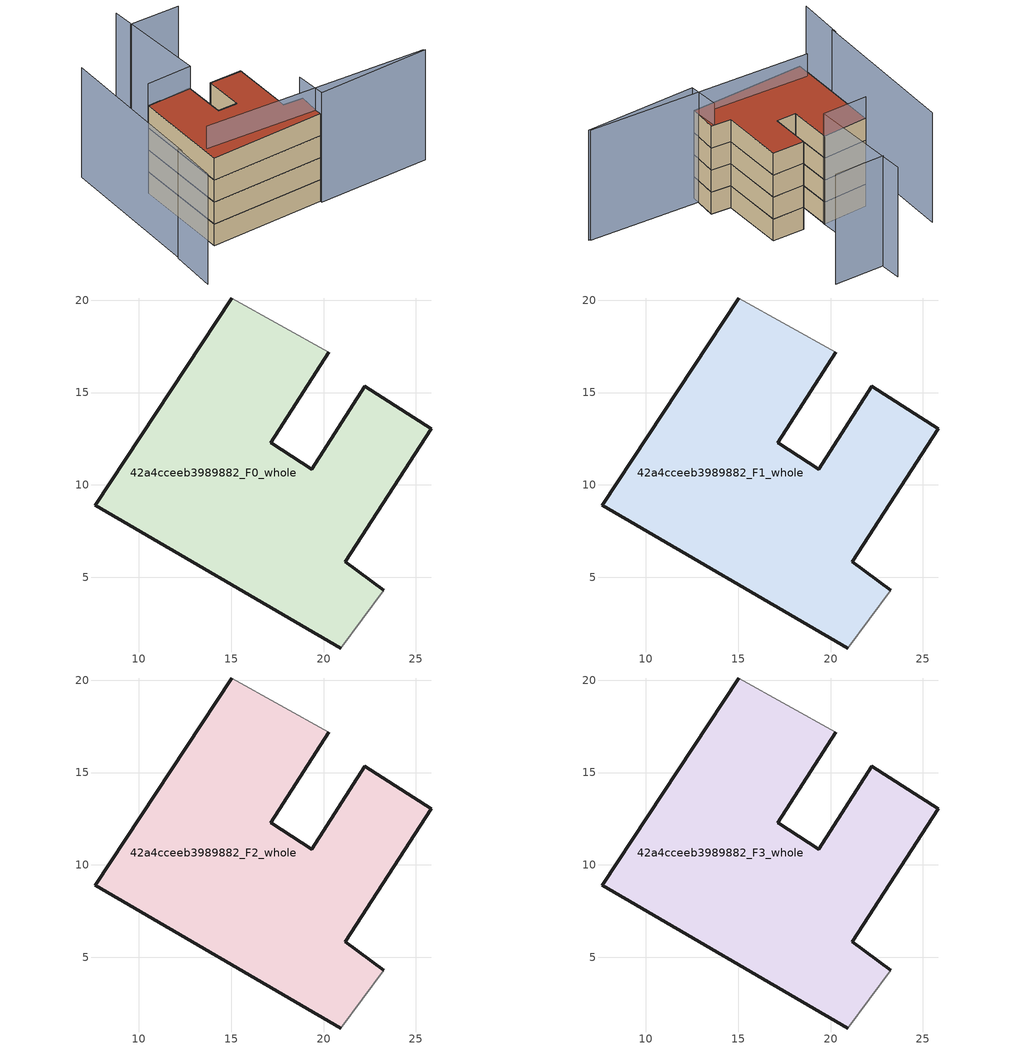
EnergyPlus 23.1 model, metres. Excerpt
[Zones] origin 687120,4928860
42a4cceeb3989882_F0_whole
 floor ground (EU_floor_Construction): 23.26,4.31 21.17,5.84 25.82,13.03 22.23,15.34 19.34,10.86 17.19,12.25 17.12,12.29 20.29,17.18 15.04,20.12 7.64,8.9 20.92,1.17 z0
 wall outside (EU_wall_Construction): 20.92,1.17 7.64,8.9 15.04,20.12 / 20.29,17.18 17.12,12.29 17.19,12.25 19.34,10.86 22.23,15.34 25.82,13.03 21.17,5.84 23.26,4.31 z0:3
 wall adiabatic (EU_wall_Construction): 23.26,4.31 20.92,1.17 / 15.04,20.12 20.29,17.18 z0:3
42a4cceeb3989882_F1_whole
 floor to 42a4cceeb3989882_F0_whole (EU_floor_Construction): 23.25,4.31 21.17,5.84 25.82,13.03 22.23,15.34 19.34,10.86 17.19,12.25 17.12,12.29 20.28,17.18 15.03,20.12 7.63,8.9 20.92,1.17 z3
 wall outside (EU_wall_Construction): 20.92,1.17 7.64,8.9 15.04,20.12 / 20.29,17.18 17.12,12.29 17.19,12.25 19.34,10.86 22.23,15.34 25.82,13.03 21.17,5.84 23.26,4.31 z3:6
 wall adiabatic (EU_wall_Construction): 23.26,4.31 20.92,1.17 / 15.04,20.12 20.29,17.18 z3:6
42a4cceeb3989882_F2_whole
 floor to 42a4cceeb3989882_F1_whole (EU_floor_Construction): 23.25,4.31 21.17,5.84 25.82,13.03 22.23,15.34 19.34,10.86 17.19,12.25 17.12,12.29 20.28,17.18 15.03,20.12 7.63,8.9 20.92,1.17 z6
 wall outside (EU_wall_Construction): 20.92,1.17 7.64,8.9 15.04,20.12 / 20.29,17.18 17.12,12.29 17.19,12.25 19.34,10.86 22.23,15.34 25.82,13.03 21.17,5.84 23.26,4.31 z6:9
 wall adiabatic (EU_wall_Construction): 23.26,4.31 20.92,1.17 / 15.04,20.12 20.29,17.18 z6:9
42a4cceeb3989882_F3_whole
 floor to 42a4cceeb3989882_F2_whole (EU_floor_Construction): 23.25,4.31 21.17,5.84 25.82,13.03 22.23,15.34 19.34,10.86 17.19,12.25 17.12,12.29 20.28,17.18 15.03,20.12 7.63,8.9 20.92,1.17 z9
 wall outside (EU_wall_Construction): 20.92,1.17 7.64,8.9 15.04,20.12 / 20.29,17.18 17.12,12.29 17.19,12.25 19.34,10.86 22.23,15.34 25.82,13.03 21.17,5.84 23.26,4.31 z9:12
 wall adiabatic (EU_wall_Construction): 23.26,4.31 20.92,1.17 / 15.04,20.12 20.29,17.18 z9:12
 roof outside (EU_roof_Construction): 22.23,15.34 25.82,13.03 21.17,5.84 23.26,4.31 20.92,1.17 7.64,8.9 15.04,20.12 20.29,17.18 17.12,12.29 17.19,12.25 19.34,10.86 z12
shading: 33.64,-6.63 20.8,0.98 / 20.8,0.98 22.9,4.52 / 31.54,23.09 25.9,26.68 / 9.22,10.51 33.56,-6.46 / 3.64,11.76 -0.08,6.58 / 15.31,28.43 3.45,11.22 / 27.44,29.1 20.26,17.01 / 20.26,17.01 15.03,20.12 z0:15
[Building]
EU S2 Campaign: North Axis=0; Terrain=City; Solar Distribution=FullExterior
[Site:Location]
Bologna: Latitude=44.5; Longitude=11.25; Time Zone=1; Elevation=37
[SizingPeriod:WeatherFileDays]
AnnualSizingPeriod: Begin Month=1; Begin Day of Month=1; End Month=12; End Day of Month=31; Day of Week for Start Day=Monday; Use Weather File Daylight Saving Period=No; Use Weather File Rain and Snow Indicators=No
[MATERIAL]
EU_InternalMass_Material: Roughness=MediumRough; Thickness=0.1; Conductivity=1; Density=1800; Specific Heat=900; Thermal Absorptance=0.9; Solar Absorptance=0.7; Visible Absorptance=0.7
[MATERIAL:NOMASS] Roughness=MediumRough; Thermal Absorptance=0.9; Solar Absorptance=0.7; Visible Absorptance=0.7
Name | Thermal Resistance
EU_wall_NoMass | 0.937881
EU_roof_NoMass | 0.548572
EU_floor_NoMass | 0.71348
[CONSTRUCTION]
EU_wall_Construction: EU_wall_NoMass
EU_roof_Construction: EU_roof_NoMass
EU_floor_Construction: EU_floor_NoMass
EU_InternalMass_Construction: EU_InternalMass_Material
[ZONE] Type=1; Multiplier=1; Ceiling Height=autocalculate; Floor Area=autocalculate; Part of Total Floor Area=Yes
Name | Volume
42a4cceeb3989882_F0_whole | 499.696
42a4cceeb3989882_F1_whole; 42a4cceeb3989882_F2_whole; 42a4cceeb3989882_F3_whole | 499.695
[INTERNALMASS] Construction=EU_InternalMass_Construction; Surface Area=166.565
Name | Zone or ZoneList
42a4cceeb3989882_F0_whole_EU_InternalMass | 42a4cceeb3989882_F0_whole
42a4cceeb3989882_F1_whole_EU_InternalMass | 42a4cceeb3989882_F1_whole
42a4cceeb3989882_F2_whole_EU_InternalMass | 42a4cceeb3989882_F2_whole
42a4cceeb3989882_F3_whole_EU_InternalMass | 42a4cceeb3989882_F3_whole
[OTHEREQUIPMENT] Fuel Type=Electricity; Design Level Calculation Method=Watts/Area; Power per Zone Floor Area=1; Fraction Latent=0; Fraction Radiant=0; Fraction Lost=0; Carbon Dioxide Generation Rate=0; EndUse Subcategory=EU_Step8_InternalGains
Name | Zone or ZoneList or Space or SpaceList | Schedule
EU_Step8_InternalGain_42a4cceeb3989882_F0_whole_f000 | 42a4cceeb3989882_F0_whole | EU_Step8_GainSchedule_42a4cceeb3989882_F0_whole_f000
EU_Step8_InternalGain_42a4cceeb3989882_F1_whole_f000 | 42a4cceeb3989882_F1_whole | EU_Step8_GainSchedule_42a4cceeb3989882_F1_whole_f000
EU_Step8_InternalGain_42a4cceeb3989882_F2_whole_f000 | 42a4cceeb3989882_F2_whole | EU_Step8_GainSchedule_42a4cceeb3989882_F2_whole_f000
EU_Step8_InternalGain_42a4cceeb3989882_F3_whole_f000 | 42a4cceeb3989882_F3_whole | EU_Step8_GainSchedule_42a4cceeb3989882_F3_whole_f000
[ZONEVENTILATION:DESIGNFLOWRATE] Schedule=EU_AlwaysOn; Design Flow Rate Calculation Method=AirChanges/Hour; Air Changes per Hour=0.687892; Ventilation Type=Natural; Fan Pressure Rise=0; Fan Total Efficiency=1; Constant Term Coefficient=1; Temperature Term Coefficient=0; Velocity Term Coefficient=0; Velocity Squared Term Coefficient=0; Minimum Indoor Temperature=-100; Maximum Indoor Temperature=100; Delta Temperature=-100; Minimum Outdoor Temperature=-100; Maximum Outdoor Temperature=100; Maximum Wind Speed=40
Name | Zone or ZoneList or Space or SpaceList
EU_ConstantAir_42a4cceeb3989882_F0_whole | 42a4cceeb3989882_F0_whole
EU_ConstantAir_42a4cceeb3989882_F1_whole | 42a4cceeb3989882_F1_whole
EU_ConstantAir_42a4cceeb3989882_F2_whole | 42a4cceeb3989882_F2_whole
EU_ConstantAir_42a4cceeb3989882_F3_whole | 42a4cceeb3989882_F3_whole
[HVACTEMPLATE:THERMOSTAT] Constant Heating Setpoint=20; Constant Cooling Setpoint=50
EU_HeatOnly_42a4cceeb3989882_F0_whole; EU_HeatOnly_42a4cceeb3989882_F1_whole; EU_HeatOnly_42a4cceeb3989882_F2_whole; EU_HeatOnly_42a4cceeb3989882_F3_whole
[HVACTEMPLATE:ZONE:IDEALLOADSAIRSYSTEM] System Availability Schedule=EU_AlwaysOn; Maximum Heating Supply Air Temperature=50; Minimum Cooling Supply Air Temperature=13; Maximum Heating Supply Air Humidity Ratio=0.0156; Minimum Cooling Supply Air Humidity Ratio=0.0077; Heating Limit=NoLimit; Cooling Limit=NoLimit; Heating Availability Schedule=EU_AlwaysOn; Cooling Availability Schedule=EU_CoolingOff; Dehumidification Control Type=ConstantSensibleHeatRatio; Cooling Sensible Heat Ratio=0.7; Dehumidification Setpoint=60; Humidification Control Type=None; Humidification Setpoint=30; Outdoor Air Method=None; Outdoor Air Flow Rate per Person=0.00944; Outdoor Air Flow Rate per Zone Floor Area=0; Outdoor Air Flow Rate per Zone=0; Demand Controlled Ventilation Type=None; Outdoor Air Economizer Type=NoEconomizer; Heat Recovery Type=None; Sensible Heat Recovery Effectiveness=0.7; Latent Heat Recovery Effectiveness=0.65
Name | Template Thermostat
42a4cceeb3989882_F0_whole | EU_HeatOnly_42a4cceeb3989882_F0_whole
42a4cceeb3989882_F1_whole | EU_HeatOnly_42a4cceeb3989882_F1_whole
42a4cceeb3989882_F2_whole | EU_HeatOnly_42a4cceeb3989882_F2_whole
42a4cceeb3989882_F3_whole | EU_HeatOnly_42a4cceeb3989882_F3_whole
[SIZING:ZONE] Zone Cooling Design Supply Air Temperature Input Method=SupplyAirTemperature; Zone Cooling Design Supply Air Temperature=13; Zone Heating Design Supply Air Temperature Input Method=SupplyAirTemperature; Zone Heating Design Supply Air Temperature=50; Zone Cooling Design Supply Air Humidity Ratio=0.008; Zone Heating Design Supply Air Humidity Ratio=0.008; Cooling Design Air Flow Method=DesignDay; Cooling Design Air Flow Rate=0; Cooling Minimum Air Flow per Zone Floor Area=0.000762; Cooling Minimum Air Flow=0; Cooling Minimum Air Flow Fraction=0.2; Heating Design Air Flow Method=DesignDay; Heating Design Air Flow Rate=0; Heating Maximum Air Flow per Zone Floor Area=0.002032; Heating Maximum Air Flow=0.141576; Heating Maximum Air Flow Fraction=0.3; Account for Dedicated Outdoor Air System=No; Dedicated Outdoor Air System Control Strategy=NeutralSupplyAir; Dedicated Outdoor Air Low Setpoint Temperature for Design=autosize; Dedicated Outdoor Air High Setpoint Temperature for Design=autosize; Zone Load Sizing Method=Sensible Load Only No Latent Load; Zone Latent Cooling Design Supply Air Humidity Ratio Input Method=HumidityRatioDifference; Zone Cooling Design Supply Air Humidity Ratio Difference=0.005; Zone Latent Heating Design Supply Air Humidity Ratio Input Method=HumidityRatioDifference; Zone Humidification Design Supply Air Humidity Ratio Difference=0.005
42a4cceeb3989882_F0_whole; 42a4cceeb3989882_F1_whole; 42a4cceeb3989882_F2_whole; 42a4cceeb3989882_F3_whole
[SCHEDULE:CONSTANT]
Name | Hourly Value
EU_AlwaysOn | 1
EU_CoolingOff | 0
[SCHEDULE:FILE] Column Number=1; Rows to Skip at Top=0; Number of Hours of Data=8760; Column Separator=Comma; Interpolate to Timestep=No; Minutes per Item=60; Adjust Schedule for Daylight Savings=Yes
Name | File
EU_Step8_GainSchedule_42a4cceeb3989882_F0_whole_f000 | ../../schedules/42a4cceeb3989882/42a4cceeb3989882_F0_whole_f000_gain.csv
EU_Step8_GainSchedule_42a4cceeb3989882_F1_whole_f000 | ../../schedules/42a4cceeb3989882/42a4cceeb3989882_F1_whole_f000_gain.csv
EU_Step8_GainSchedule_42a4cceeb3989882_F2_whole_f000 | ../../schedules/42a4cceeb3989882/42a4cceeb3989882_F2_whole_f000_gain.csv
EU_Step8_GainSchedule_42a4cceeb3989882_F3_whole_f000 | ../../schedules/42a4cceeb3989882/42a4cceeb3989882_F3_whole_f000_gain.csv
